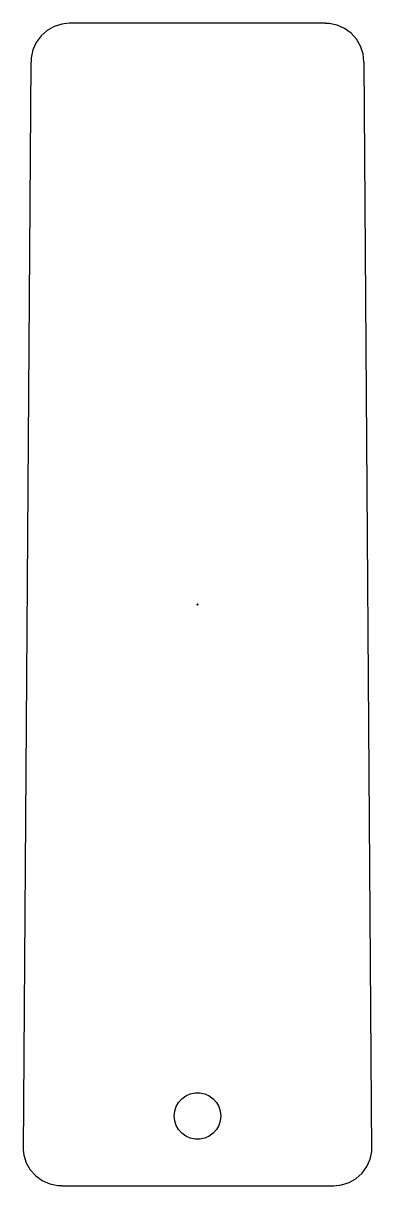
# Model space of a CAD drawing. Header units: metres. Extents: x 0 to 45, y 0 to 150.
import ezdxf

# ---------------------------------------------------------------- set-up
doc = ezdxf.new("R2010")
doc.units = ezdxf.units.M

msp = doc.modelspace()

# ---------------------------------------------------------------- linework, layer by layer
for p, q in [((5.94, 150), (5, 149.9)), ((38.95, 150), (5.94, 150)), ((38.95, 149.98), (38.95, 150)), ((3.1, 149.06), (2.32, 148.36)), ((4, 149.58), (3.1, 149.06)), ((5, 149.9), (4, 149.58)), ((39.49, 149.98), (38.95, 149.98)), ((40.51, 149.76), (39.49, 149.98)), ((41.46, 149.34), (40.51, 149.76)), ((42.31, 148.73), (41.46, 149.34)), ((43.01, 147.95), (42.31, 148.73)), ((1.71, 147.51), (1.28, 146.56)), ((2.32, 148.36), (1.71, 147.51)), ((43.53, 147.04), (43.01, 147.95)), ((43.85, 146.05), (43.53, 147.04)), ((1.28, 146.56), (1.06, 145.53)), ((1.06, 145.53), (1.06, 145)), ((43.96, 145.01), (43.85, 146.05)), ((1.01, 145), (0.03, 4.59)), ((1.06, 145), (1.01, 145)), ((43.96, 145), (43.96, 145.01)), ((43.99, 145), (43.96, 145)), ((44.97, 4.4), (43.99, 145)), ((22.4, 75), (22.5, 75.1)), ((22.5, 74.9), (22.4, 75)), ((22.5, 75.1), (22.6, 75)), ((22.6, 75), (22.5, 74.9)), ((19.76, 10.22), (20.07, 10.76)), ((20.07, 10.76), (20.49, 11.23)), ((20.49, 11.23), (21, 11.6)), ((21, 11.6), (21.57, 11.85)), ((21.57, 11.85), (22.19, 11.98)), ((22.19, 11.98), (22.81, 11.98)), ((22.81, 11.98), (23.43, 11.85)), ((23.43, 11.85), (24, 11.6)), ((24, 11.6), (24.51, 11.23)), ((24.51, 11.23), (24.93, 10.76)), ((24.93, 10.76), (25.24, 10.22)), ((19.5, 9), (19.57, 9.62)), ((19.57, 8.38), (19.5, 9)), ((19.57, 9.62), (19.76, 10.22)), ((25.24, 10.22), (25.43, 9.62)), ((25.43, 9.62), (25.5, 9)), ((25.5, 9), (25.43, 8.38)), ((19.76, 7.78), (19.57, 8.38)), ((20.07, 7.24), (19.76, 7.78)), ((25.24, 7.78), (24.93, 7.24)), ((25.43, 8.38), (25.24, 7.78)), ((20.49, 6.77), (20.07, 7.24)), ((21, 6.4), (20.49, 6.77)), ((21.57, 6.15), (21, 6.4)), ((22.19, 6.02), (21.57, 6.15)), ((22.81, 6.02), (22.19, 6.02)), ((23.43, 6.15), (22.81, 6.02)), ((24, 6.4), (23.43, 6.15)), ((24.51, 6.77), (24, 6.4)), ((24.93, 7.24), (24.51, 6.77)), ((0.03, 4.59), (0.1, 3.95)), ((0.1, 3.95), (0.42, 2.96)), ((44.34, 2.49), (44.77, 3.44)), ((44.77, 3.44), (44.97, 4.4)), ((0.42, 2.96), (0.94, 2.05)), ((0.94, 2.05), (1.64, 1.27)), ((42.95, 0.94), (43.73, 1.64)), ((43.73, 1.64), (44.34, 2.49)), ((1.64, 1.27), (2.49, 0.66)), ((2.49, 0.66), (3.44, 0.23)), ((3.44, 0.23), (4.47, 0.02)), ((4.47, 0.02), (5, 0.02)), ((5, 0.02), (5, 0)), ((5, 0), (40.11, 0)), ((40.11, 0), (41.05, 0.1)), ((41.05, 0.1), (42.04, 0.42)), ((42.04, 0.42), (42.95, 0.94))]:
    msp.add_line(p, q)

doc.saveas('drawing.dxf')
